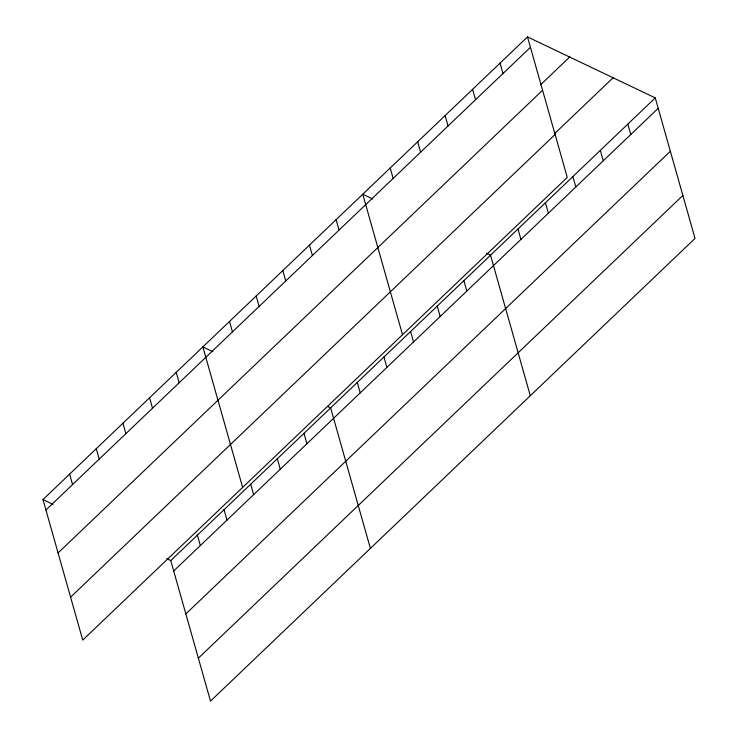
<?xml version="1.0" encoding="UTF-8"?>
<svg xmlns="http://www.w3.org/2000/svg" width="738" height="738" viewBox="0 0 738 738"><rect width="100%" height="100%" fill="white"/><g stroke="black" fill="none" stroke-linecap="round" stroke-linejoin="round"><path stroke-width="1.11" d="M527.495 36.9L567.254 177.424L82.739 640.095L42.979 499.58L527.495 36.9L655.261 97.905L695.021 238.42L210.505 701.1L170.746 560.576L166.733 558.666M45.931 509.995L530.438 47.315M540.539 84.842L569.653 57.029M58.081 552.928L542.587 90.248M554.856 133.384L613.094 77.776M70.59 597.162L555.105 134.482M170.746 560.576L655.261 97.905M173.688 570.991L658.204 108.32M185.838 613.933L670.353 151.253M198.356 658.167L682.871 195.487M372.801 199.002L362.755 194.214L402.524 334.729M486.508 253.291L490.521 255.21L530.29 395.734M212.904 351.685L202.867 346.897L242.636 487.412M327.626 406.454L330.633 407.893L370.393 548.417M42.979 499.58L53.016 504.368M627.798 124.122L630.75 134.537M600.345 150.34L603.287 160.755M572.891 176.557L575.834 186.972M545.437 202.775L548.38 213.19M500.041 63.117L502.984 73.532M517.975 228.992L520.927 239.407M472.578 89.335L475.53 99.75M445.125 115.552L448.077 125.967M463.87 280.661L466.822 291.076M417.671 141.77L420.614 152.185M437.228 306.104L440.171 316.519M390.217 167.987L393.16 178.402M410.577 331.556L413.52 341.971M383.926 356.998L386.878 367.413M336.113 219.656L339.056 230.072M357.284 382.45L360.227 392.865M309.462 245.108L312.405 255.523M282.811 270.551L285.763 280.966M303.982 433.344L306.934 443.759M256.169 296.003L259.112 306.418M277.34 458.787L280.283 469.202M229.518 321.445L232.461 331.86M250.689 484.239L253.632 494.654M224.038 509.681L226.99 520.096M176.225 372.339L179.168 382.754M197.387 535.133L200.339 545.548M149.574 397.791L152.517 408.206M122.923 423.234L125.875 433.649M96.272 448.686L99.224 459.101M69.63 474.128L72.573 484.543"/></g></svg>
